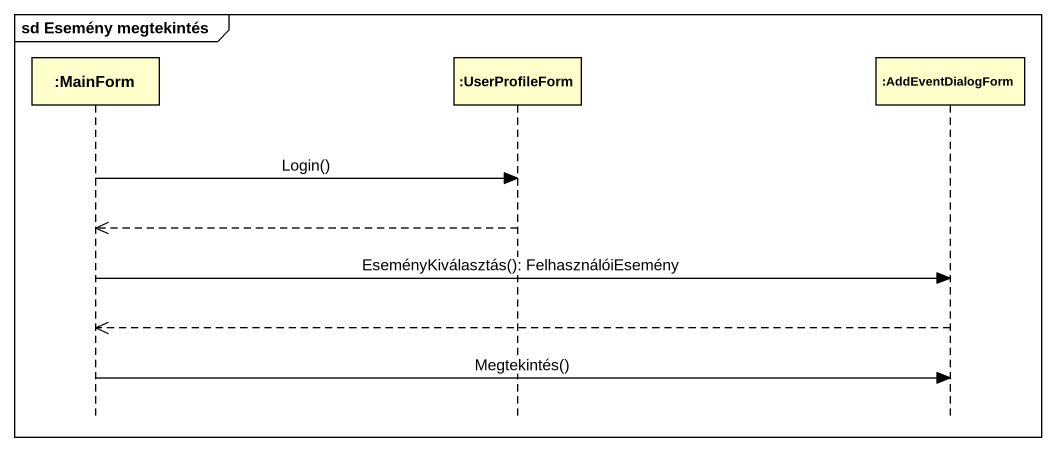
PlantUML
@startuml
mainframe sd Esemény megtekintés
hide footbox
participant ":MainForm" as MainForm
participant ":UserProfileForm" as UserProfileForm
participant ":AddEventDialogForm" as AddEventDialogForm

MainForm -> UserProfileForm : Login()
UserProfileForm -->> MainForm
MainForm -> AddEventDialogForm : EseményKiválasztás(): FelhasználóiEsemény
AddEventDialogForm -->> MainForm
MainForm -> AddEventDialogForm : Megtekintés()
@enduml
